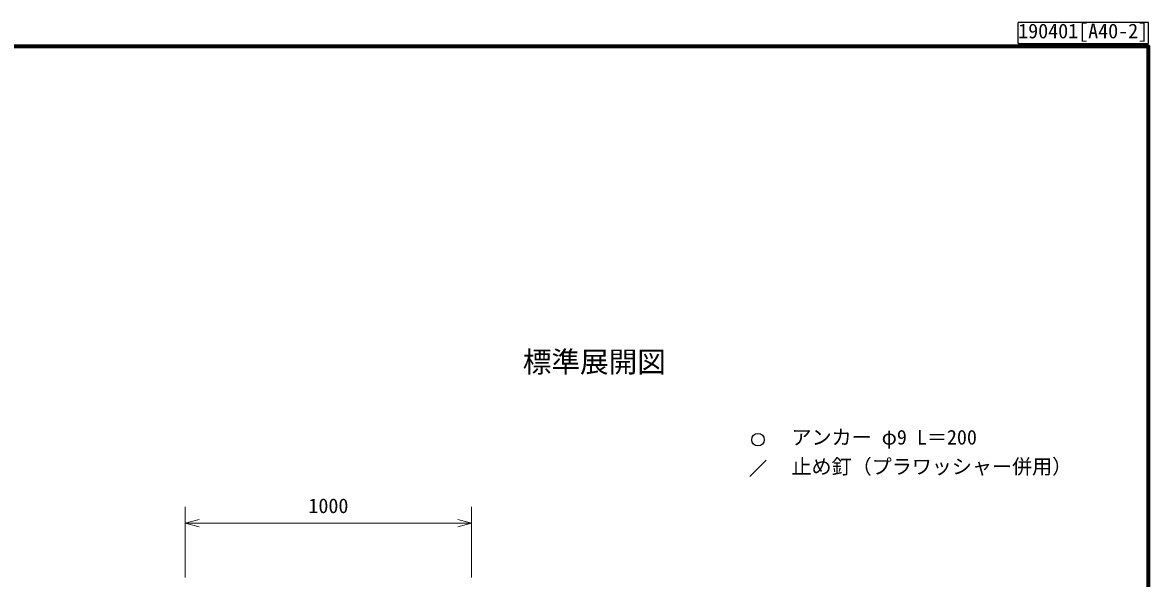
# Model space of a CAD drawing. Units: millimetres, scale not verified. Extents: x 200 to 8200, y 200 to 5824.
# Drawn here: x 4268 to 8200, y 3881 to 5824 of the extents above; entities that cross this region are included whole.
import ezdxf
from ezdxf.enums import TextEntityAlignment as Align

# ---------------------------------------------------------------- set-up
doc = ezdxf.new("R2010")
doc.units = ezdxf.units.MM
doc.header["$LTSCALE"] = 20
for name, color, linetype, lineweight in [('C-DOC', 3, 'Continuous', 25), ('C-STR-DIM', 1, 'Continuous', 13), ('C-STR-TXT', 7, 'Continuous', 25), ('C-TTL', 2, 'Continuous', 70)]:
    doc.layers.add(name, color=color, linetype=linetype, lineweight=lineweight)
doc.layers.add('C-TTL-TXT', color=7, linetype='Continuous')
doc.styles.add('ＭＳ ゴシック', font='')
doc.styles.get('ＭＳ ゴシック').set_extended_font_data('MS Gothic')

msp = doc.modelspace()

# ---------------------------------------------------------------- linework, layer by layer
at = {"layer": 'C-DOC'}
for p, q in [((8200, 5823.5), (7745, 5823.5)), ((7745, 5750), (7745, 5823.5)), ((8200, 5750), (8200, 5823.5)), ((7745, 5750), (8200, 5750))]:
    msp.add_line(p, q, dxfattribs=at)
at = {"layer": 'C-STR-DIM'}
for p, q in [((4836.33, 3885.35), (4836.33, 4132.06)), ((5836.33, 3885.35), (5836.33, 4132.06)), ((4836.33, 4074.35), (4884.62, 4087.29)), ((4836.33, 4074.35), (4836.33, 4040.06)), ((4836.33, 4074.35), (4884.62, 4061.41)), ((4836.33, 4074.35), (5836.33, 4074.35)), ((5836.33, 4074.35), (5788.03, 4087.29)), ((5836.33, 4074.35), (5788.03, 4061.41)), ((5836.33, 4074.35), (5836.33, 4040.06))]:
    msp.add_line(p, q, dxfattribs=at)
at = {"layer": 'C-STR-TXT'}
msp.add_line((6808.04, 4237.98), (6864.61, 4294.54), dxfattribs=at)
msp.add_circle((6836.33, 4366.26), 22, dxfattribs=at)
at = {"layer": 'C-TTL'}
msp.add_lwpolyline([(200, 200), (8200, 200), (8200, 5740), (200, 5740)], close=True, dxfattribs=at)

# ---------------------------------------------------------------- texts
at = {"layer": 'C-DOC', "style": 'ＭＳ ゴシック'}
msp.add_text('190401[A40-2]', height=51.32, dxfattribs=at).set_placement((7745, 5752.94), align=Align.BOTTOM_LEFT)
at = {"layer": 'C-STR-DIM', "color": 7, "style": 'ＭＳ ゴシック'}
msp.add_text('1000', height=51.32, dxfattribs=at).set_placement((5266.33, 4094.35), align=Align.BOTTOM_LEFT)
at = {"layer": 'C-STR-TXT', "style": 'ＭＳ ゴシック'}
for s, p in [('アンカー φ9 L＝200', (6953.42, 4333.76)), ('止め釘（プラワッシャー併用）', (6953.42, 4231.26))]:
    msp.add_text(s, height=51.32, dxfattribs=at).set_placement(p, align=Align.BOTTOM_LEFT)
at = {"layer": 'C-TTL-TXT', "style": 'ＭＳ ゴシック'}
msp.add_text('標準展開図', height=73.31, dxfattribs=at).set_placement((6014.87, 4579.52), align=Align.BOTTOM_LEFT)

doc.saveas('drawing.dxf')
